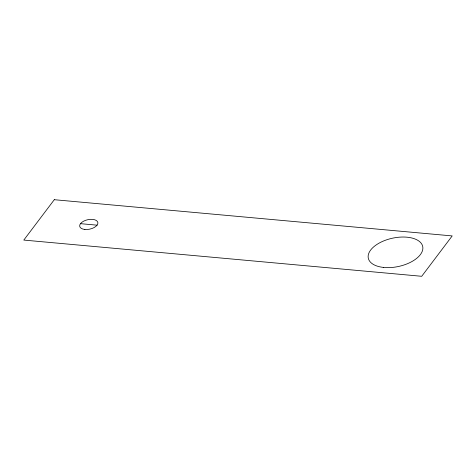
<?xml version="1.0" encoding="UTF-8"?>
<svg xmlns="http://www.w3.org/2000/svg" width="476" height="476" viewBox="0 0 476 476"><rect width="100%" height="100%" fill="white"/><g stroke="black" fill="none" stroke-linecap="round" stroke-linejoin="round"><path stroke-width="0.71" d="M80.492 223.666L97.074 225.172M54.288 199.706L23.8 240.077L421.712 276.294L452.2 235.923L54.288 199.706M383.483 267.417A27.828 14.458 -12.2 0 0 422.813 247.068A27.828 14.458 -12.2 0 0 380.223 242.522A27.828 14.458 -12.2 0 0 383.483 267.417M84.871 229.456A9.276 4.819 -12.2 0 0 97.877 222.607A9.276 4.819 -12.2 0 0 83.603 221.191A9.276 4.819 -12.2 0 0 84.871 229.456"/></g></svg>
